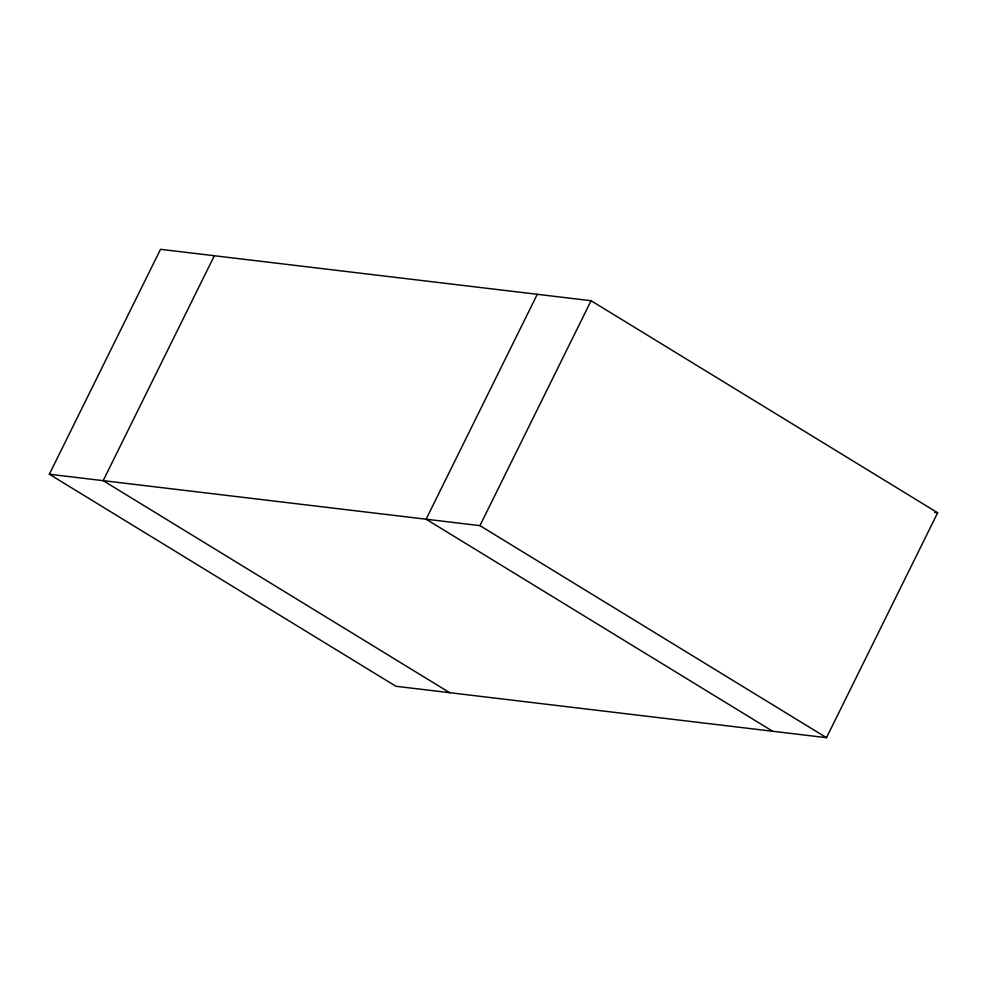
<?xml version="1.0" encoding="UTF-8"?>
<svg xmlns="http://www.w3.org/2000/svg" width="987" height="987" viewBox="0 0 987 987"><rect width="100%" height="100%" fill="white"/><g stroke="black" fill="none" stroke-linecap="round" stroke-linejoin="round"><path stroke-width="1.48" d="M49.35 474.229L160.511 249.316L591.09 300.727L937.65 512.771L826.489 737.684L395.91 686.273L49.35 474.229L479.941 525.639L826.489 737.684M214.339 255.744L103.179 480.657L449.727 692.701M537.273 294.299L426.113 519.211L772.661 731.256M479.941 525.639L591.09 300.727M934.664 512.413L937.65 512.771"/></g></svg>
